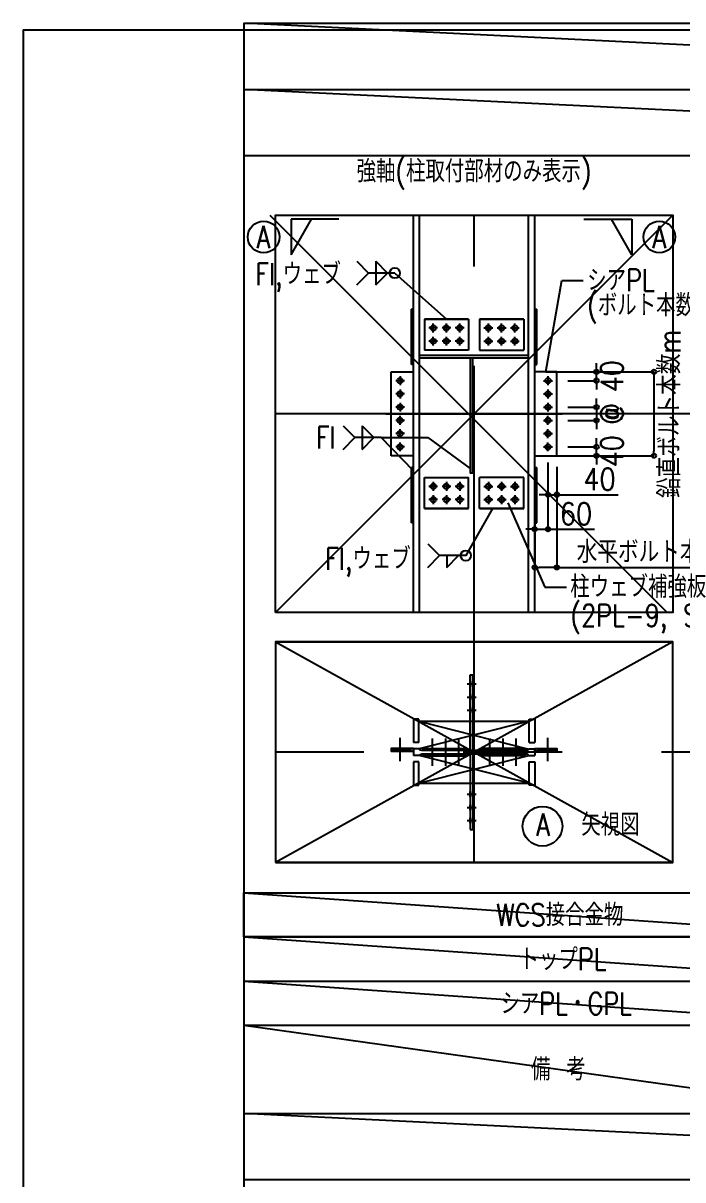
# Model space of a CAD drawing. Extents: x -668440 to 1010955, y -1678500 to 210463.
# Drawn here: x -668440 to -638547, y -767362 to -714953 of the extents above; entities that cross this region are included whole.
import ezdxf
from ezdxf.enums import TextEntityAlignment as Align

# ---------------------------------------------------------------- set-up
doc = ezdxf.new("R2010")
doc.units = 0
doc.header["$MEASUREMENT"] = 0
doc.linetypes.add('CENTER', pattern=[2, 1.25, -0.25, 0.25, -0.25])
doc.layers.get('0').update_dxf_attribs({"color": 3, "linetype": 'CONTINUOUS'})
doc.layers.get('Defpoints').update_dxf_attribs({"color": 251, "linetype": 'CONTINUOUS'})
for name, color, linetype in [('Sプレート', 1, 'CONTINUOUS'), ('Sプレート文字', 1, 'CONTINUOUS'), ('Sボルト', 2, 'CONTINUOUS'), ('S柱', 4, 'CONTINUOUS'), ('寸法', 3, 'CONTINUOUS'), ('注記', 3, 'CONTINUOUS'), ('通り芯', 3, 'CENTER')]:
    doc.layers.add(name, color=color, linetype=linetype)
doc.styles.add('DRACAD', font='txt', dxfattribs={"width": 0.85, "bigfont": 'extfont2'})
doc.dimstyles.new('MYDIM', dxfattribs={"dimtxt": 120, "dimasz": 20, "dimexe": 1.25, "dimexo": 50, "dimgap": 50, "dimtad": 1, "dimdec": 4, "dimdsep": 46, "dimtxsty": 'DRACAD', "dimblk": 'ORIGIN', "dimcen": 2.5, "dimadec": 0, "dimazin": 0, "dimtfac": 1, "dimtdec": 4, "dimtmove": 0, "dimatfit": 3, "dimfxl": 1, "dimtolj": 1, "dimtzin": 0, "dimarcsym": 0})

# ---------------------------------------------------------------- blocks, each defined once
blk = doc.blocks.new('_ORIGIN')
at = {"color": 0, "linetype": 'ByBlock', "lineweight": -2}
blk.add_line((0, 0), (-1, 0), dxfattribs=at)
blk.add_circle((0, 0), 0.5, dxfattribs=at)
blk = doc.blocks.new('*D10606')
at = {"layer": 'Defpoints', "color": 0}
for p in [(-231495.8, -377860), (-231495.8, -377920), (-231315.8, -377920)]:
    blk.add_point(p, dxfattribs=at)
at = {"layer": '寸法', "color": 0, "lineweight": -2}
for p, q in [((-231445.8, -377860), (-231314.5, -377860)), ((-231315.8, -377840), (-231315.8, -377820)), ((-231315.8, -377860), (-231315.8, -377920)), ((-231445.8, -377920), (-231314.5, -377920)), ((-231315.8, -377940), (-231315.8, -377960))]:
    blk.add_line(p, q, dxfattribs=at)
at = {"layer": '寸法', "color": 0, "linetype": 'ByBlock', "lineweight": -2, "xscale": 20, "yscale": 20, "zscale": 20}
for p, rotation in [((-231315.8, -377860), 270), ((-231315.8, -377920), 90)]:
    blk.add_blockref('_ORIGIN', p, dxfattribs=dict(at, rotation=rotation))
at = {"layer": '寸法', "color": 0, "insert": (-231245.8, -377890), "char_height": 100, "attachment_point": 5, "rotation": 90, "style": 'DRACAD'}
blk.add_mtext('\\A1;@', dxfattribs=at)
blk = doc.blocks.new('*D10607')
at = {"layer": 'Defpoints', "color": 0}
for p in [(-231495.8, -378040), (-231495.8, -378080), (-231315.8, -378040)]:
    blk.add_point(p, dxfattribs=at)
at = {"layer": '寸法', "color": 0, "lineweight": -2}
for p, q in [((-231315.8, -378020), (-231315.8, -378000)), ((-231445.8, -378040), (-231314.5, -378040)), ((-231445.8, -378080), (-231314.5, -378080)), ((-231315.8, -378080), (-231315.8, -378040)), ((-231315.8, -378100), (-231315.8, -378120))]:
    blk.add_line(p, q, dxfattribs=at)
at = {"layer": '寸法', "color": 0, "linetype": 'ByBlock', "lineweight": -2, "xscale": 20, "yscale": 20, "zscale": 20}
for p, rotation in [((-231315.8, -378040), 270), ((-231315.8, -378080), 90)]:
    blk.add_blockref('_ORIGIN', p, dxfattribs=dict(at, rotation=rotation))
at = {"layer": '寸法', "color": 0, "insert": (-231245.8, -378060), "char_height": 100, "attachment_point": 5, "rotation": 90, "style": 'DRACAD'}
blk.add_mtext('\\A1;40', dxfattribs=at)
blk = doc.blocks.new('*D10608')
at = {"layer": 'Defpoints', "color": 0}
for p in [(-231595.8, -377700), (-231595.8, -378080), (-231055.8, -378080)]:
    blk.add_point(p, dxfattribs=at)
at = {"layer": '寸法', "color": 0, "lineweight": -2}
for p, q in [((-231545.8, -377700), (-231054.5, -377700)), ((-231055.8, -377720), (-231055.8, -378060)), ((-231545.8, -378080), (-231054.5, -378080))]:
    blk.add_line(p, q, dxfattribs=at)
at = {"layer": '寸法', "color": 0, "linetype": 'ByBlock', "lineweight": -2, "xscale": 20, "yscale": 20, "zscale": 20}
for p, rotation in [((-231055.8, -377700), 90), ((-231055.8, -378080), 270)]:
    blk.add_blockref('_ORIGIN', p, dxfattribs=dict(at, rotation=rotation))
at = {"layer": '寸法', "color": 0, "insert": (-230985.8, -377890), "char_height": 100, "attachment_point": 5, "rotation": 90, "style": 'DRACAD'}
blk.add_mtext('\\A1;鉛直ボルト本数m', dxfattribs=at)
blk = doc.blocks.new('*D10609')
at = {"layer": 'Defpoints', "color": 0}
for p in [(-231495.8, -378080), (-231595.8, -378140), (-231595.8, -378586)]:
    blk.add_point(p, dxfattribs=at)
at = {"layer": '寸法', "color": 0, "lineweight": -2}
for p, q in [((-231495.8, -378130), (-231495.8, -378587.2)), ((-231595.8, -378190), (-231595.8, -378587.2)), ((-231515.8, -378586), (-231575.8, -378586)), ((-231495.8, -378586), (-230638.4, -378586))]:
    blk.add_line(p, q, dxfattribs=at)
at = {"layer": '寸法', "color": 0, "linetype": 'ByBlock', "lineweight": -2, "xscale": 20, "yscale": 20, "zscale": 20, "rotation": 180}
blk.add_blockref('_ORIGIN', (-231595.8, -378586), dxfattribs=at)
at = {"layer": '寸法', "color": 0, "linetype": 'ByBlock', "lineweight": -2, "xscale": 20, "yscale": 20, "zscale": 20}
blk.add_blockref('_ORIGIN', (-231495.8, -378586), dxfattribs=at)
at = {"layer": '寸法', "color": 0, "insert": (-231043.8, -378516), "char_height": 100, "attachment_point": 5, "style": 'DRACAD'}
blk.add_mtext('\\A1;水平ボルト本数n', dxfattribs=at)
blk = doc.blocks.new('*D10614')
at = {"layer": 'Defpoints', "color": 0}
for p in [(-231495.8, -377700), (-231315.8, -377700), (-231495.8, -377740)]:
    blk.add_point(p, dxfattribs=at)
at = {"layer": '寸法', "color": 0, "lineweight": -2}
for p, q in [((-231315.8, -377680), (-231315.8, -377660)), ((-231445.8, -377700), (-231314.5, -377700)), ((-231315.8, -377740), (-231315.8, -377700)), ((-231445.8, -377740), (-231314.5, -377740)), ((-231315.8, -377760), (-231315.8, -377780))]:
    blk.add_line(p, q, dxfattribs=at)
at = {"layer": '寸法', "color": 0, "linetype": 'ByBlock', "lineweight": -2, "xscale": 20, "yscale": 20, "zscale": 20}
for p, rotation in [((-231315.8, -377700), 270), ((-231315.8, -377740), 90)]:
    blk.add_blockref('_ORIGIN', p, dxfattribs=dict(at, rotation=rotation))
at = {"layer": '寸法', "color": 0, "insert": (-231245.8, -377720), "char_height": 100, "attachment_point": 5, "rotation": 90, "style": 'DRACAD'}
blk.add_mtext('\\A1;40', dxfattribs=at)
blk = doc.blocks.new('*D10615')
at = {"layer": 'Defpoints', "color": 0}
for p in [(-231595.8, -378080), (-231535.8, -378080), (-231535.8, -378413)]:
    blk.add_point(p, dxfattribs=at)
at = {"layer": '寸法', "color": 0, "lineweight": -2}
for p, q in [((-231595.8, -378130), (-231595.8, -378414.3)), ((-231535.8, -378130), (-231535.8, -378414.3)), ((-231615.8, -378413), (-231635.8, -378413)), ((-231595.8, -378413), (-231535.8, -378413)), ((-231515.8, -378413), (-231325.1, -378413))]:
    blk.add_line(p, q, dxfattribs=at)
at = {"layer": '寸法', "color": 0, "linetype": 'ByBlock', "lineweight": -2, "xscale": 20, "yscale": 20, "zscale": 20}
blk.add_blockref('_ORIGIN', (-231595.8, -378413), dxfattribs=at)
at = {"layer": '寸法', "color": 0, "linetype": 'ByBlock', "lineweight": -2, "xscale": 20, "yscale": 20, "zscale": 20, "rotation": 180}
blk.add_blockref('_ORIGIN', (-231535.8, -378413), dxfattribs=at)
at = {"layer": '寸法', "color": 0, "insert": (-231408.8, -378343), "char_height": 100, "attachment_point": 5, "style": 'DRACAD'}
blk.add_mtext('\\A1;60', dxfattribs=at)
blk = doc.blocks.new('*D10616')
at = {"layer": 'Defpoints', "color": 0}
for p in [(-231535.8, -378060), (-231495.8, -378080), (-231495.8, -378256.5)]:
    blk.add_point(p, dxfattribs=at)
at = {"layer": '寸法', "color": 0, "lineweight": -2}
for p, q in [((-231535.8, -378110), (-231535.8, -378257.7)), ((-231495.8, -378130), (-231495.8, -378257.7)), ((-231555.8, -378256.5), (-231575.8, -378256.5)), ((-231535.8, -378256.5), (-231495.8, -378256.5)), ((-231475.8, -378256.5), (-231218.3, -378256.5))]:
    blk.add_line(p, q, dxfattribs=at)
at = {"layer": '寸法', "color": 0, "linetype": 'ByBlock', "lineweight": -2, "xscale": 20, "yscale": 20, "zscale": 20}
blk.add_blockref('_ORIGIN', (-231535.8, -378256.5), dxfattribs=at)
at = {"layer": '寸法', "color": 0, "linetype": 'ByBlock', "lineweight": -2, "xscale": 20, "yscale": 20, "zscale": 20, "rotation": 180}
blk.add_blockref('_ORIGIN', (-231495.8, -378256.5), dxfattribs=at)
at = {"layer": '寸法', "color": 0, "insert": (-231302.1, -378186.5), "char_height": 100, "attachment_point": 5, "style": 'DRACAD'}
blk.add_mtext('\\A1;40', dxfattribs=at)
blk = doc.blocks.new('剛接合部C1Y')
at = {"layer": 'Defpoints'}
for p, q in [((-226827.6965, -376420), (-232913.84825, -376120)), ((-233913.84825, -376150.73644), (-194214.20716, -376150.73644)), ((-233913.84825, -376150.73644), (-233913.84825, -393525.7562)), ((-232913.84825, -376150.73644), (-232913.84825, -393525.7562)), ((-226827.6965, -376720), (-232913.84825, -376420)), ((-232795.77238, -376990), (-230995.77238, -378790)), ((-230970.77238, -376990), (-232770.77238, -378790)), ((-232270.77238, -377890), (-231470.77238, -377890)), ((-232770.77238, -378923.33333), (-230970.77238, -379923.33333, 20)), ((-230970.77238, -378923.33333), (-232770.77238, -379923.33333, 20)), ((-232770.77238, -378923.33343), (-230970.77238, -379923.33343, 20)), ((-230970.77238, -378923.33343), (-232770.77238, -379923.33343, 20)), ((-232913.84816, -380060), (-230063.84816, -380260)), ((-232913.84816, -380260), (-230063.84816, -380460)), ((-232913.84816, -380460), (-230063.84816, -380660)), ((-232913.84816, -380660), (-230063.84816, -381060)), ((-226827.69641, -381360), (-232913.84816, -381060))]:
    blk.add_line(p, q, dxfattribs=at)
at = {"layer": 'Defpoints', "transparency": 33554661}
for p, q in [((-232245.77238, -379412.33343), (-232154.77238, -379412.33343)), ((-231495.77238, -379412.33343), (-231586.77238, -379412.33343))]:
    blk.add_line(p, q, dxfattribs=at)
at = {"layer": 'Defpoints'}
blk.add_lwpolyline([(-232770.77238, -378790), (-232770.77238, -376990), (-230970.77238, -376990), (-230970.77238, -378790)], close=True, dxfattribs=at)
at = {"layer": 'Defpoints', "elevation": 20}
for points in [[(-232770.77238, -378923.33333), (-230970.77238, -378923.33333)], [(-232770.77238, -378923.33343), (-230970.77238, -378923.33343)], [(-230970.77228, -379923.33333), (-232770.77228, -379923.33333)]]:
    blk.add_lwpolyline(points, dxfattribs=at)
blk.add_lwpolyline([(-232770.77228, -379923.33343), (-230970.77228, -379923.33343), (-230970.77228, -378923.33343), (-232770.77228, -378923.33343)], close=True, dxfattribs=at)
at = {"layer": 'Sプレート'}
for p, q in [((-232154.77238, -377666, -120), (-232154.77238, -377416, -120)), ((-232145.77238, -377416, -120), (-232154.77238, -377416, -120)), ((-231595.77238, -377416, -120), (-231586.77238, -377416, -120)), ((-231586.77238, -377666, -120), (-231586.77238, -377416, -120)), ((-232095.77238, -377461), (-231895.77238, -377461)), ((-231895.77238, -377461), (-232095.77238, -377461)), ((-232095.77238, -377461), (-232095.77238, -377601)), ((-231895.77238, -377461), (-231895.77238, -377601)), ((-231645.77238, -377461), (-231845.77238, -377461)), ((-231845.77238, -377461), (-231845.77238, -377601)), ((-231845.77238, -377461), (-231645.77238, -377461)), ((-231645.77238, -377461), (-231645.77238, -377601)), ((-231895.77238, -377601), (-232095.77238, -377601)), ((-231845.77238, -377601), (-231645.77238, -377601)), ((-231623.77238, -377626), (-232117.77238, -377626)), ((-231623.77238, -377638), (-232117.77238, -377638)), ((-232245.77238, -377700, -20), (-232145.77238, -377700, -20)), ((-232245.77238, -378080), (-232245.77238, -377700)), ((-232145.77238, -377666, -120), (-232154.77238, -377666, -120)), ((-231595.77238, -377666, -120), (-231586.77238, -377666, -120)), ((-231495.77238, -377700, -20), (-231595.77238, -377700, -20)), ((-231495.77238, -378080), (-231495.77238, -377700)), ((-232145.77238, -378080), (-232245.77238, -378080)), ((-231595.77238, -378080), (-231495.77238, -378080)), ((-232154.77238, -378384), (-232154.77238, -378134)), ((-232145.77238, -378134), (-232154.77238, -378134)), ((-232095.77238, -378179), (-231895.77238, -378179)), ((-232095.77238, -378319), (-232095.77238, -378179)), ((-231895.77238, -378319), (-231895.77238, -378179)), ((-231845.77238, -378319), (-231845.77238, -378179)), ((-231645.77238, -378179), (-231845.77238, -378179)), ((-231645.77238, -378319), (-231645.77238, -378179)), ((-231595.77238, -378134), (-231586.77238, -378134)), ((-231586.77238, -378384), (-231586.77238, -378134)), ((-232095.77238, -378319), (-231895.77238, -378319)), ((-231895.77238, -378319), (-232095.77238, -378319)), ((-231645.77238, -378319), (-231845.77238, -378319)), ((-231845.77238, -378319), (-231645.77238, -378319)), ((-232145.77238, -378384), (-232154.77238, -378384)), ((-231595.77238, -378384), (-231586.77238, -378384)), ((-231887.77234, -379073.33338, 0), (-231875.77234, -379073.33338, 0)), ((-232120.77238, -379283.33343), (-231620.77238, -379283.33343)), ((-232100.77238, -379406.33343), (-231900.77238, -379406.33343)), ((-232100.77238, -379415.33343), (-232100.77238, -379406.33343)), ((-232100.77238, -379431.33343), (-232100.77238, -379440.33343)), ((-232100.77238, -379440.33343), (-231900.77238, -379440.33343)), ((-231900.77238, -379415.33343), (-231900.77238, -379406.33343)), ((-231900.77238, -379431.33343), (-231900.77238, -379440.33343)), ((-231640.77238, -379406.33343), (-231840.77238, -379406.33343)), ((-231840.77238, -379415.33343), (-231840.77238, -379406.33343)), ((-231840.77238, -379431.33343), (-231840.77238, -379440.33343)), ((-231640.77238, -379440.33343), (-231840.77238, -379440.33343)), ((-231640.77238, -379415.33343), (-231640.77238, -379406.33343)), ((-231640.77238, -379431.33343), (-231640.77238, -379440.33343)), ((-232120.77238, -379563.33343), (-231620.77238, -379563.33343)), ((-231887.77234, -379773.33338, 0), (-231875.77234, -379773.33338, 0))]:
    blk.add_line(p, q, dxfattribs=at)
at = {"layer": 'Sプレート', "ltscale": 0.5}
for p, q in [((-231887.77234, -379415.33338, 0), (-231887.77234, -379073.33338, 0)), ((-231875.77234, -379415.33338, 0), (-231875.77234, -379073.33338, 0)), ((-231887.77234, -379431.33338, 0), (-231887.77234, -379773.33338, 0)), ((-231875.77234, -379431.33338, 0), (-231875.77234, -379773.33338, 0))]:
    blk.add_line(p, q, dxfattribs=at)
at = {"layer": 'Sプレート', "ltscale": 0.2, "transparency": 33554661}
for p, q in [((-232120.77238, -379283.33343), (-231622.60699, -379408.92637)), ((-231620.77238, -379283.33343), (-232119.0541, -379408.74613)), ((-232120.77238, -379563.33343), (-231622.432, -379438.13963)), ((-231620.77238, -379563.33343), (-232119.0541, -379437.92072))]:
    blk.add_line(p, q, dxfattribs=at)
at = {"layer": 'Sプレート', "linetype": 'Continuous', "ltscale": 0.5}
for p, q in [((-231887.77238, -379415.33454), (-231875.77238, -379415.33454)), ((-231875.77238, -379431.3329), (-231887.77238, -379431.3329)), ((-231887.77234, -379415.33449, 0), (-231875.77234, -379415.33449, 0)), ((-231887.77234, -379431.33227, 0), (-231875.77234, -379431.33227, 0)), ((-231875.77234, -379431.33285, 0), (-231887.77234, -379431.33285, 0))]:
    blk.add_line(p, q, dxfattribs=at)
at = {"layer": 'Sプレート', "transparency": 33554661}
blk.add_lwpolyline([(-231887.77238, -377638), (-231887.817, -378157), (-231875.817, -378157), (-231875.77238, -377638)], dxfattribs=at)
for points in [[(-232145.77238, -379418.33343), (-232145.77238, -379406.33343), (-232245.77238, -379406.33343), (-232245.77238, -379418.33343)], [(-231595.77238, -379418.33343), (-231595.77238, -379406.33343), (-231495.77238, -379406.33343), (-231495.77238, -379418.33343)]]:
    blk.add_lwpolyline(points, close=True, dxfattribs=at)
at = {"layer": 'Sプレート'}
for centre in [(-232055.77238, -377501), (-231995.77238, -377501), (-231935.77238, -377501), (-231805.77238, -377501), (-231745.77238, -377501), (-231685.77238, -377501), (-232055.77238, -377561), (-231995.77238, -377561), (-231935.77238, -377561), (-231805.77238, -377561), (-231745.77238, -377561), (-231685.77238, -377561), (-232205.77238, -377740), (-231535.77238, -377740), (-232205.77238, -377800), (-231535.77238, -377800), (-232205.77238, -377860), (-231535.77238, -377860), (-232205.77238, -377920), (-231535.77238, -377920), (-232205.77238, -377980), (-231535.77238, -377980), (-232205.77238, -378040), (-231535.77238, -378040), (-232055.77238, -378219), (-231995.77238, -378219), (-231935.77238, -378219), (-231805.77238, -378219), (-231745.77238, -378219), (-231685.77238, -378219), (-232055.77238, -378279), (-231995.77238, -378279), (-231935.77238, -378279), (-231805.77238, -378279), (-231745.77238, -378279), (-231685.77238, -378279)]:
    blk.add_circle(centre, 12, dxfattribs=at)
at = {"layer": 'Sプレート', "ltscale": 0.5, "extrusion": (1, -1.96005e-15, 0)}
for centre in [(-379113.33338, -12, -231887.77234), (-379113.33338, -12, -231887.77234), (-379113.33338, -12, -231875.77234), (-379113.33338, -12, -231875.77234), (-379173.33338, -12, -231887.77234), (-379173.33338, -12, -231887.77234), (-379173.33338, -12, -231875.77234), (-379173.33338, -12, -231875.77234), (-379233.33338, -12, -231887.77234), (-379233.33338, -12, -231887.77234), (-379233.33338, -12, -231875.77234), (-379233.33338, -12, -231875.77234)]:
    blk.add_circle(centre, 12, dxfattribs=at)
at = {"layer": 'Sプレート', "ltscale": 0.5, "extrusion": (1, 1.96005e-15, 0)}
for centre in [(-379613.33338, -12, -231887.77234), (-379613.33338, -12, -231887.77234), (-379613.33338, -12, -231875.77234), (-379613.33338, -12, -231875.77234), (-379673.33338, -12, -231887.77234), (-379673.33338, -12, -231887.77234), (-379673.33338, -12, -231875.77234), (-379673.33338, -12, -231875.77234), (-379733.33338, -12, -231887.77234), (-379733.33338, -12, -231887.77234), (-379733.33338, -12, -231875.77234), (-379733.33338, -12, -231875.77234)]:
    blk.add_circle(centre, 12, dxfattribs=at)
at = {"layer": 'Sプレート文字'}
for p, q in [((-231545.77238, -377700, -20), (-231473.32193, -377286.21727)), ((-231473.32193, -377286.21727), (-231376.02906, -377286.52292)), ((-231717.74454, -378293.15873), (-231549.90952, -378675.24462)), ((-231549.90952, -378675.24462), (-231452.61665, -378675.55028))]:
    blk.add_line(p, q, dxfattribs=at)
at = {"layer": 'Sボルト'}
for p, q in [((-232035.77238, -377501, -20), (-232075.77238, -377501, -20)), ((-232055.77238, -377521, -20), (-232055.77238, -377481, -20)), ((-232055.77238, -377501, 20), (-232055.77238, -377501, -60)), ((-231975.77238, -377501, -20), (-232015.77238, -377501, -20)), ((-231995.77238, -377521, -20), (-231995.77238, -377481, -20)), ((-231995.77238, -377501, 20), (-231995.77238, -377501, -60)), ((-231915.77238, -377501, -20), (-231955.77238, -377501, -20)), ((-231935.77238, -377521, -20), (-231935.77238, -377481, -20)), ((-231935.77238, -377501, 20), (-231935.77238, -377501, -60)), ((-231825.77238, -377501, -20), (-231785.77238, -377501, -20)), ((-231805.77238, -377521, -20), (-231805.77238, -377481, -20)), ((-231805.77238, -377501, 20), (-231805.77238, -377501, -60)), ((-231765.77238, -377501, -20), (-231725.77238, -377501, -20)), ((-231745.77238, -377521, -20), (-231745.77238, -377481, -20)), ((-231745.77238, -377501, 20), (-231745.77238, -377501, -60)), ((-231705.77238, -377501, -20), (-231665.77238, -377501, -20)), ((-231685.77238, -377521, -20), (-231685.77238, -377481, -20)), ((-231685.77238, -377501, 20), (-231685.77238, -377501, -60)), ((-232055.77238, -377581, -20), (-232055.77238, -377541, -20)), ((-231995.77238, -377581, -20), (-231995.77238, -377541, -20)), ((-231935.77238, -377581, -20), (-231935.77238, -377541, -20)), ((-231805.77238, -377581, -20), (-231805.77238, -377541, -20)), ((-231745.77238, -377581, -20), (-231745.77238, -377541, -20)), ((-231685.77238, -377581, -20), (-231685.77238, -377541, -20)), ((-232035.77238, -377561, -20), (-232075.77238, -377561, -20)), ((-232055.77238, -377561, 20), (-232055.77238, -377561, -60)), ((-231975.77238, -377561, -20), (-232015.77238, -377561, -20)), ((-231995.77238, -377561, 20), (-231995.77238, -377561, -60)), ((-231915.77238, -377561, -20), (-231955.77238, -377561, -20)), ((-231935.77238, -377561, 20), (-231935.77238, -377561, -60)), ((-231825.77238, -377561, -20), (-231785.77238, -377561, -20)), ((-231805.77238, -377561, 20), (-231805.77238, -377561, -60)), ((-231765.77238, -377561, -20), (-231725.77238, -377561, -20)), ((-231745.77238, -377561, 20), (-231745.77238, -377561, -60)), ((-231705.77238, -377561, -20), (-231665.77238, -377561, -20)), ((-231685.77238, -377561, 20), (-231685.77238, -377561, -60)), ((-232185.77238, -377740, -20), (-232225.77238, -377740, -20)), ((-232205.77238, -377720, -20), (-232205.77238, -377760, -20)), ((-232205.77238, -377740, 20), (-232205.77238, -377740, -60)), ((-232205.77238, -377755, 20), (-232205.77238, -377755, -60)), ((-231555.77238, -377740, -20), (-231515.77238, -377740, -20)), ((-231535.77238, -377720, -20), (-231535.77238, -377760, -20)), ((-231535.77238, -377740, 20), (-231535.77238, -377740, -60)), ((-231535.77238, -377755, 20), (-231535.77238, -377755, -60)), ((-232185.77238, -377800, -20), (-232225.77238, -377800, -20)), ((-232205.77238, -377780, -20), (-232205.77238, -377820, -20)), ((-232205.77238, -377800, 20), (-232205.77238, -377800, -60)), ((-231555.77238, -377800, -20), (-231515.77238, -377800, -20)), ((-231535.77238, -377780, -20), (-231535.77238, -377820, -20)), ((-231535.77238, -377800, 20), (-231535.77238, -377800, -60)), ((-232185.77238, -377860, -20), (-232225.77238, -377860, -20)), ((-232205.77238, -377840, -20), (-232205.77238, -377880, -20)), ((-232205.77238, -377860, 20), (-232205.77238, -377860, -60)), ((-231555.77238, -377860, -20), (-231515.77238, -377860, -20)), ((-231535.77238, -377840, -20), (-231535.77238, -377880, -20)), ((-231535.77238, -377860, 20), (-231535.77238, -377860, -60)), ((-232185.77238, -377920, -20), (-232225.77238, -377920, -20)), ((-232205.77238, -377940, -20), (-232205.77238, -377900, -20)), ((-232205.77238, -377920, 20), (-232205.77238, -377920, -60)), ((-231555.77238, -377920, -20), (-231515.77238, -377920, -20)), ((-231535.77238, -377940, -20), (-231535.77238, -377900, -20)), ((-231535.77238, -377920, 20), (-231535.77238, -377920, -60)), ((-232205.77238, -377935, 20), (-232205.77238, -377935, -40)), ((-232205.77238, -378000, -20), (-232205.77238, -377960, -20)), ((-231535.77238, -377935, 20), (-231535.77238, -377935, -40)), ((-231535.77238, -378000, -20), (-231535.77238, -377960, -20)), ((-232185.77238, -377980, -20), (-232225.77238, -377980, -20)), ((-232205.77238, -377980, 20), (-232205.77238, -377980, -60)), ((-232205.77238, -378060, -20), (-232205.77238, -378020, -20)), ((-232205.77238, -378025, 20), (-232205.77238, -378025, -60)), ((-231555.77238, -377980, -20), (-231515.77238, -377980, -20)), ((-231535.77238, -377980, 20), (-231535.77238, -377980, -60)), ((-231535.77238, -378060, -20), (-231535.77238, -378020, -20)), ((-231535.77238, -378025, 20), (-231535.77238, -378025, -60)), ((-232185.77238, -378040, -20), (-232225.77238, -378040, -20)), ((-232205.77238, -378040, 20), (-232205.77238, -378040, -60)), ((-231555.77238, -378040, -20), (-231515.77238, -378040, -20)), ((-231535.77238, -378040, 20), (-231535.77238, -378040, -60)), ((-232035.77238, -378219, -20), (-232075.77238, -378219, -20)), ((-232055.77238, -378199, -20), (-232055.77238, -378239, -20)), ((-232055.77238, -378219, 20), (-232055.77238, -378219, -60)), ((-231975.77238, -378219, -20), (-232015.77238, -378219, -20)), ((-231995.77238, -378199, -20), (-231995.77238, -378239, -20)), ((-231995.77238, -378219, 20), (-231995.77238, -378219, -60)), ((-231915.77238, -378219, -20), (-231955.77238, -378219, -20)), ((-231935.77238, -378199, -20), (-231935.77238, -378239, -20)), ((-231935.77238, -378219, 20), (-231935.77238, -378219, -60)), ((-231825.77238, -378219, -20), (-231785.77238, -378219, -20)), ((-231805.77238, -378199, -20), (-231805.77238, -378239, -20)), ((-231805.77238, -378219, 20), (-231805.77238, -378219, -60)), ((-231765.77238, -378219, -20), (-231725.77238, -378219, -20)), ((-231745.77238, -378199, -20), (-231745.77238, -378239, -20)), ((-231745.77238, -378219, 20), (-231745.77238, -378219, -60)), ((-231705.77238, -378219, -20), (-231665.77238, -378219, -20)), ((-231685.77238, -378199, -20), (-231685.77238, -378239, -20)), ((-231685.77238, -378219, 20), (-231685.77238, -378219, -60)), ((-232035.77238, -378279, -20), (-232075.77238, -378279, -20)), ((-232055.77238, -378259, -20), (-232055.77238, -378299, -20)), ((-232055.77238, -378279, 20), (-232055.77238, -378279, -60)), ((-231975.77238, -378279, -20), (-232015.77238, -378279, -20)), ((-231995.77238, -378259, -20), (-231995.77238, -378299, -20)), ((-231995.77238, -378279, 20), (-231995.77238, -378279, -60)), ((-231915.77238, -378279, -20), (-231955.77238, -378279, -20)), ((-231935.77238, -378259, -20), (-231935.77238, -378299, -20)), ((-231935.77238, -378279, 20), (-231935.77238, -378279, -60)), ((-231825.77238, -378279, -20), (-231785.77238, -378279, -20)), ((-231805.77238, -378259, -20), (-231805.77238, -378299, -20)), ((-231805.77238, -378279, 20), (-231805.77238, -378279, -60)), ((-231765.77238, -378279, -20), (-231725.77238, -378279, -20)), ((-231745.77238, -378259, -20), (-231745.77238, -378299, -20)), ((-231745.77238, -378279, 20), (-231745.77238, -378279, -60)), ((-231705.77238, -378279, -20), (-231665.77238, -378279, -20)), ((-231685.77238, -378259, -20), (-231685.77238, -378299, -20)), ((-231685.77238, -378279, 20), (-231685.77238, -378279, -60)), ((-231901.77234, -379113.33338, -52), (-231861.77234, -379113.33338, -52)), ((-231901.77234, -379113.33338, -52), (-231861.77234, -379113.33338, -52)), ((-231901.77234, -379173.33338, -52), (-231861.77234, -379173.33338, -52)), ((-231901.77234, -379173.33338, -52), (-231861.77234, -379173.33338, -52)), ((-231901.77234, -379233.33338, -52), (-231861.77234, -379233.33338, -52)), ((-231901.77234, -379233.33338, -52), (-231861.77234, -379233.33338, -52)), ((-232205.77238, -379464.15056, -20), (-232205.77238, -379358.15056, -20)), ((-232060.77238, -379361.33343), (-232060.77238, -379485.33343)), ((-232000.77238, -379361.33343), (-232000.77238, -379485.33343)), ((-231940.77238, -379361.33343), (-231940.77238, -379485.33343)), ((-231800.77238, -379361.33343), (-231800.77238, -379485.33343)), ((-231740.77238, -379361.33343), (-231740.77238, -379485.33343)), ((-231680.77238, -379361.33343), (-231680.77238, -379485.33343)), ((-231535.77238, -379464.15056, -20), (-231535.77238, -379358.15056, -20)), ((-231901.77234, -379613.33338, -52), (-231861.77234, -379613.33338, -52)), ((-231901.77234, -379613.33338, -52), (-231861.77234, -379613.33338, -52)), ((-231901.77234, -379673.33338, -52), (-231861.77234, -379673.33338, -52)), ((-231901.77234, -379673.33338, -52), (-231861.77234, -379673.33338, -52)), ((-231901.77234, -379733.33338, -52), (-231861.77234, -379733.33338, -52)), ((-231901.77234, -379733.33338, -52), (-231861.77234, -379733.33338, -52))]:
    blk.add_line(p, q, dxfattribs=at)
at = {"layer": 'S柱'}
for p, q in [((-232145.77238, -378790), (-232145.77238, -376990)), ((-232117.77238, -378790), (-232117.77238, -376990)), ((-231623.77238, -378790), (-231623.77238, -376990)), ((-231595.77238, -378790), (-231595.77238, -376990)), ((-232120.77238, -379273.33343), (-232145.77238, -379273.33343)), ((-232145.77238, -379273.33343), (-232145.77238, -379379.83343)), ((-232120.77238, -379379.83343), (-232120.77238, -379273.33343)), ((-231620.77238, -379273.33343), (-231595.77238, -379273.33343)), ((-231620.77238, -379379.83343), (-231620.77238, -379273.33343)), ((-231595.77238, -379273.33343), (-231595.77238, -379379.83343)), ((-232120.77238, -379379.83343), (-232145.77238, -379379.83343)), ((-231620.77238, -379379.83343), (-231595.77238, -379379.83343)), ((-232119.29866, -379407.83343), (-232145.77238, -379407.83343)), ((-232145.77238, -379407.83343), (-232145.77238, -379438.83343)), ((-232119.29866, -379438.83343), (-232145.77238, -379438.83343)), ((-232119.03071, -379408.83343), (-232119.29866, -379407.83343)), ((-232119.29866, -379438.83343), (-232119.03071, -379437.83343)), ((-232114.27238, -379413.59176), (-232119.03071, -379408.83343)), ((-232119.03071, -379437.83343), (-232114.27238, -379433.0751)), ((-232107.77238, -379415.33343), (-232114.27238, -379413.59176)), ((-232114.27238, -379433.0751), (-232107.77238, -379431.33343)), ((-231633.77238, -379415.33343), (-232107.77238, -379415.33343)), ((-232107.77238, -379431.33343), (-231633.77238, -379431.33343)), ((-231876.27238, -379431.33293), (-231876.27238, -379431.33231)), ((-231876.27234, -379431.33288, 0), (-231876.27234, -379431.33227, 0)), ((-231875.77238, -379415.33458), (-231875.77238, -379415.33396)), ((-231875.77234, -379415.33453, 0), (-231875.77234, -379415.33391, 0)), ((-231875.77234, -379431.33223, 0), (-231875.77234, -379431.33285, 0)), ((-231865.77238, -379415.33458), (-231865.77238, -379415.33396)), ((-231865.27238, -379431.33293), (-231865.27238, -379431.33231)), ((-231633.77238, -379415.33343), (-231627.27238, -379413.59176)), ((-231627.27238, -379433.0751), (-231633.77238, -379431.33343)), ((-231627.27238, -379413.59176), (-231622.51405, -379408.83343)), ((-231622.51405, -379437.83343), (-231627.27238, -379433.0751)), ((-231622.51405, -379408.83343), (-231622.2461, -379407.83343)), ((-231622.2461, -379438.83343), (-231622.51405, -379437.83343)), ((-231622.2461, -379407.83343), (-231595.77238, -379407.83343)), ((-231622.2461, -379438.83343), (-231595.77238, -379438.83343)), ((-231595.77238, -379407.83343), (-231595.77238, -379438.83343)), ((-232120.77238, -379466.83343), (-232145.77238, -379466.83343)), ((-232145.77238, -379466.83343), (-232145.77238, -379573.33343)), ((-232120.77238, -379573.33343), (-232120.77238, -379466.83343)), ((-231620.77238, -379466.83343), (-231595.77238, -379466.83343)), ((-231620.77238, -379573.33343), (-231620.77238, -379466.83343)), ((-231595.77238, -379466.83343), (-231595.77238, -379573.33343)), ((-232145.77238, -379573.33343), (-232120.77238, -379573.33343)), ((-231595.77238, -379573.33343), (-231620.77238, -379573.33343))]:
    blk.add_line(p, q, dxfattribs=at)
at = {"layer": '注記'}
for p, q in [((-232913.84825, -376120), (-232913.84825, -381980)), ((-232913.84825, -376120), (-226827.6965, -376120)), ((-232913.84825, -376120), (-232913.84825, -388200)), ((-232913.84825, -376420), (-226827.6965, -376420)), ((-232913.84825, -376720), (-226827.6965, -376720)), ((-232482.86494, -377008.43311), (-232700.00009, -377008.43311)), ((-232700.00009, -377008.43311), (-232700.00009, -377169.50289)), ((-232700.00009, -377169.50289), (-232607.00641, -377008.43311)), ((-231372.59092, -377008.43311), (-231155.45576, -377008.43311)), ((-231155.45576, -377169.50289), (-231248.44944, -377008.43311)), ((-231155.45576, -377008.43311), (-231155.45576, -377169.50289)), ((-232913.84816, -380060), (-226827.69641, -380060)), ((-232913.84816, -380060), (-226827.69641, -380060)), ((-232913.84816, -380060), (-226841.54466, -380060)), ((-232913.84816, -380260), (-226827.69641, -380260)), ((-232913.84816, -380460), (-226827.69641, -380460)), ((-232913.84816, -380660), (-226827.69641, -380660)), ((-232913.84816, -381060), (-226827.69641, -381060)), ((-232913.84816, -381360), (-226827.69641, -381360))]:
    blk.add_line(p, q, dxfattribs=at)
at = {"layer": '注記', "transparency": 33554661}
for p, q in [((-232402.60279, -377199.101, 20), (-232349.26946, -377252.43433, 20)), ((-232316.42821, -377199.101, 20), (-232316.42821, -377305.76767, 20)), ((-232316.42821, -377199.101, 20), (-232263.09487, -377252.43433, 20)), ((-232402.60279, -377305.76767, 20), (-232349.26946, -377252.43433, 20)), ((-232316.42821, -377305.76767, 20), (-232263.09487, -377252.43433, 20)), ((-232229.79642, -377252.43433, 20), (-231995.77238, -377461)), ((-232464.18299, -377944.61643), (-232410.84966, -377997.94977)), ((-232378.00841, -377944.61643), (-232324.67507, -377997.94977)), ((-232378.00841, -377944.61643), (-232378.00841, -378051.2831)), ((-232464.18299, -378051.2831), (-232410.84966, -377997.94977)), ((-232378.00841, -378051.2831), (-232324.67507, -377997.94977)), ((-232291.37662, -377997.94977), (-232080.03487, -377997.94977)), ((-232080.03487, -377997.94977), (-231887.81533, -378137.55081)), ((-232080.87329, -378479.10836, 20), (-232027.53996, -378532.44169, 20)), ((-232080.87329, -378585.77502, 20), (-232027.53996, -378532.44169, 20)), ((-231994.69871, -378532.44169, 20), (-231994.69871, -378585.77502, 20)), ((-231994.69871, -378585.77502, 20), (-231941.36537, -378532.44169, 20))]:
    blk.add_line(p, q, dxfattribs=at)
at = {"layer": '注記', "elevation": 20}
for points in [[(-232229.79642, -377252.43433), (-232349.26946, -377252.43433)], [(-231787.29104, -378319), (-231787.29104, -378319), (-231908.06693, -378532.44169), (-232027.53996, -378532.44169)]]:
    blk.add_lwpolyline(points, dxfattribs=at)
at = {"layer": '注記'}
blk.add_lwpolyline([(-232145.65307, -378147.73399), (-232145.65307, -378147.73399), (-232291.37662, -377997.94977), (-232410.84966, -377997.94977)], dxfattribs=at)
blk.add_lwpolyline([(-232913.84816, -380060), (-230063.84816, -380060), (-230063.84816, -380260), (-232913.84816, -380260)], close=True, dxfattribs=at)
at = {"layer": '注記', "ltscale": 10}
for centre, radius in [((-232824.24087, -377088.968), 72), ((-231031.21498, -377088.968), 72), ((-231560.48079, -379758.88122), 90)]:
    blk.add_circle(centre, radius, dxfattribs=at)
at = {"layer": '注記'}
for centre in [(-232229.79642, -377252.43433, 20), (-231908.06693, -378532.44169, 20)]:
    blk.add_circle(centre, 23.47939, dxfattribs=at)
at = {"layer": '通り芯', "linetype": 'CENTER', "ltscale": 1800}
for p, q in [((-231870.77238, -379923.33343), (-231870.77238, -376990)), ((-226970.77238, -377890), (-232770.77238, -377890)), ((-228770.77238, -379423.33343), (-232770.77238, -379423.33343))]:
    blk.add_line(p, q, dxfattribs=at)
at = {"layer": 'Sプレート文字', "style": 'DRACAD', "width": 0.8}
for s, p in [('シアPL', (-231357.97402, -377284.87408)), ('(ボルト本数m×n)', (-231357.97402, -377398.10773)), ('柱ウェブ補強板', (-231434.56161, -378673.90143)), ('(2PL-9, SM490A)', (-231433.63943, -378803.82472))]:
    blk.add_text(s, height=100, dxfattribs=at).set_placement(p, align=Align.MIDDLE_LEFT)
at = {"layer": '注記', "style": 'DRACAD', "width": 0.8}
blk.add_text('強軸(柱取付部材のみ表示)', height=100, dxfattribs=at).set_placement((-231870.77238, -376870.92727), align=Align.BOTTOM_CENTER)
at = {"layer": '注記', "ltscale": 10, "style": 'DRACAD', "width": 0.8}
for p in [(-232824.24087, -377088.968), (-231031.21498, -377088.968)]:
    blk.add_text('A', height=100, dxfattribs=at).set_placement(p, align=Align.MIDDLE)
at = {"layer": '注記', "linetype": 'Continuous', "style": 'DRACAD', "width": 0.8}
for s, p in [('FI,ウェブ', (-232861.51194, -377256.80333, 20)), ('FI', (-232586.98104, -377997.94977)), ('FI,ウェブ', (-232545.07049, -378546.81069, 20))]:
    blk.add_text(s, height=100, dxfattribs=at).set_placement(p, align=Align.MIDDLE_LEFT)
at = {"layer": '注記', "ltscale": 10, "style": 'DRACAD', "width": 0.8}
blk.add_text('A  矢視図', height=100, dxfattribs=at).set_placement((-231588.92981, -379801.7515))
at = {"layer": '注記', "style": 'DRACAD', "width": 0.8}
for s, p in [('WCS接合金物', (-231481.69043, -380160.5023)), ('トップPL', (-231467.37496, -380361.50689)), ('シアPL・GPL', (-231453.05949, -380562.51149)), ('備 考', (-231488.84816, -380860))]:
    blk.add_text(s, height=100, dxfattribs=at).set_placement(p, align=Align.MIDDLE_CENTER)
at = {"layer": '寸法'}
for base, p1, p2, text, picture, middle in [((-231055.77238, -378080, 60), (-231595.77238, -377700, -20), (-231595.77238, -378080, -20), '鉛直ボルト本数m', '*D10608', (-231055.77238, -377890, 60)), ((-231315.77238, -377700), (-231495.77238, -377740), (-231495.77238, -377700, -20), '40', '*D10614', (-231315.77238, -377720)), ((-231315.77238, -377920, 40), (-231495.77238, -377860, 20), (-231495.77238, -377920, 40), '@', '*D10606', (-231315.77238, -377890, 40)), ((-231315.77238, -378040), (-231495.77238, -378080), (-231495.77238, -378040, -20), '40', '*D10607', (-231315.77238, -378060))]:
    dim = blk.add_linear_dim(base=base, p1=p1, p2=p2, angle=90, text=text, dimstyle='MYDIM', override={"dimtxt": 100, "dimgap": 20, "dimtad": 2}, dxfattribs=at)
    dim.commit()
    dim.dimension.update_dxf_attribs({"geometry": picture, "text_midpoint": middle, "dimtype": 160})
for base, p1, p2, picture, middle in [((-231535.77238, -378413.01586, -545.26685), (-231595.77238, -378080, -545.26685), (-231535.77238, -378080, -565.26685), '*D10615', (-231408.82793, -378413.01586, -545.26685)), ((-231495.77238, -378256.45155, -545.26685), (-231535.77238, -378060, -545.26685), (-231495.77238, -378080, -565.26685), '*D10616', (-231302.09209, -378256.45155, -545.26685))]:
    dim = blk.add_linear_dim(base=base, p1=p1, p2=p2, dimstyle='MYDIM', override={"dimtxt": 100, "dimgap": 20, "dimtad": 1}, dxfattribs=at)
    dim.commit()
    dim.dimension.update_dxf_attribs({"geometry": picture, "text_midpoint": middle, "dimtype": 160})
dim = blk.add_linear_dim(base=(-231595.77238, -378585.99099), p1=(-231495.77238, -378080), p2=(-231595.77238, -378140), text='水平ボルト本数n', dimstyle='MYDIM', override={"dimtxt": 100, "dimgap": 20}, dxfattribs=at)
dim.commit()
dim.dimension.update_dxf_attribs({"geometry": '*D10609', "text_midpoint": (-231043.77238, -378585.99099), "dimtype": 160})

msp = doc.modelspace()

# ---------------------------------------------------------------- block references
at = {"xscale": 10, "yscale": 10, "zscale": 10}
msp.add_blockref('剛接合部C1Y', (1670698.6842, 3046247.35843, 5600), dxfattribs=at)

doc.saveas('drawing.dxf')
